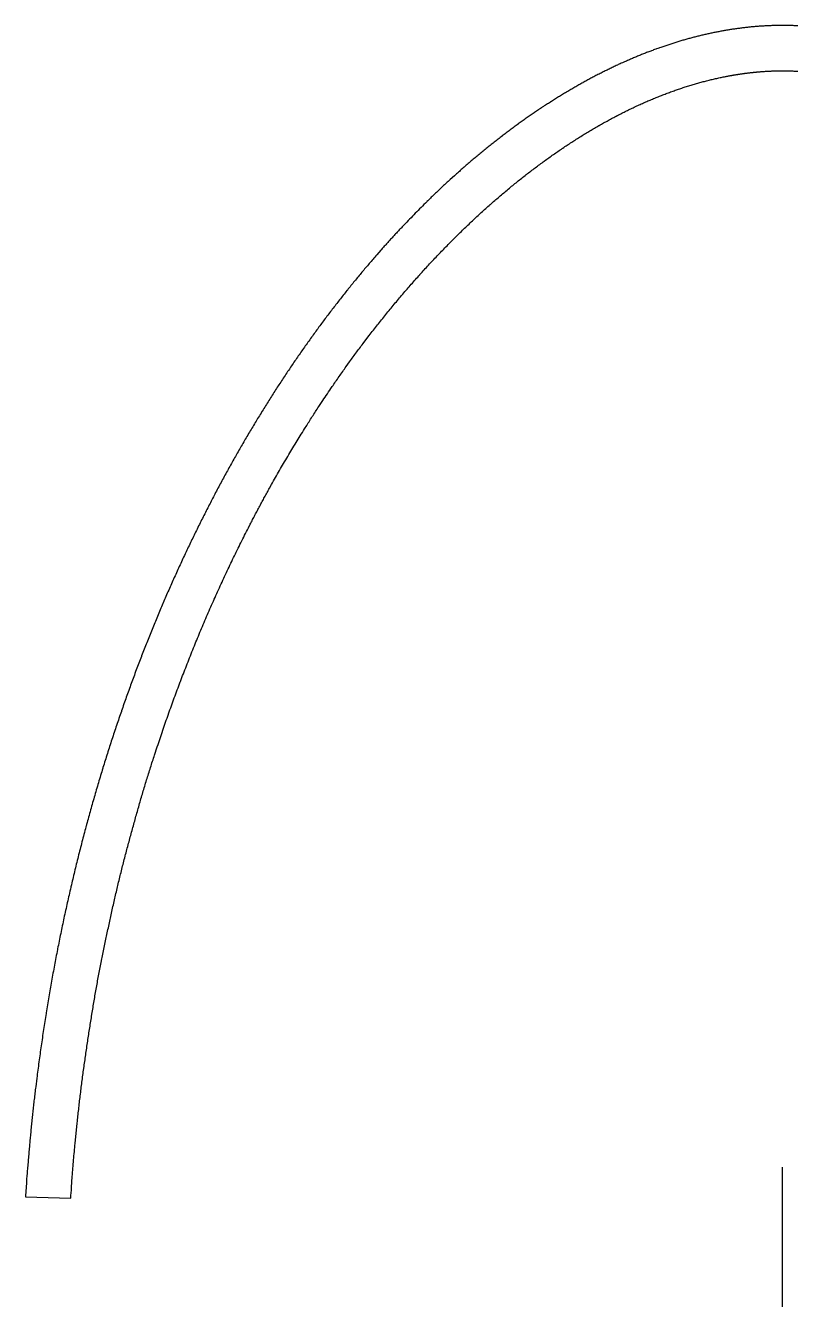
# Model space of a CAD drawing. Extents: x -7325 to -371, y -3238 to 133.
# Drawn here: x -846 to -603.7, y -266.6 to 133 of the extents above; entities that cross this region are included whole.
import ezdxf

# ---------------------------------------------------------------- set-up
doc = ezdxf.new("R2010")
doc.units = 0
doc.header["$MEASUREMENT"] = 0
doc.layers.add('NAILERS', color=7, linetype='CONTINUOUS')
doc.layers.add('Odd Arch Numbers', color=3, linetype='CONTINUOUS')

msp = doc.modelspace()

# ---------------------------------------------------------------- linework, layer by layer
at = {"layer": 'NAILERS'}
msp.add_lwpolyline([(-603.55, 132.89), (-603.86, 132.9), (-604.16, 132.92), (-604.47, 132.93), (-604.77, 132.94), (-605.08, 132.95), (-605.38, 132.96), (-605.68, 132.97), (-605.99, 132.98), (-606.29, 132.98), (-606.6, 132.99), (-606.9, 132.99), (-607.21, 133), (-607.51, 133), (-607.82, 133), (-608.12, 133.01), (-608.42, 133.01), (-608.73, 133.01), (-609.03, 133), (-609.34, 133), (-609.64, 133), (-609.95, 132.99), (-610.25, 132.99), (-610.56, 132.98), (-610.86, 132.98), (-611.16, 132.97), (-611.47, 132.96), (-611.77, 132.95), (-612.08, 132.94), (-612.38, 132.93), (-612.69, 132.92), (-612.99, 132.9), (-613.29, 132.89), (-613.6, 132.87), (-613.9, 132.86), (-614.21, 132.84), (-614.51, 132.82), (-614.81, 132.8), (-615.12, 132.78), (-615.42, 132.76), (-615.73, 132.74), (-615.75, 132.74), (-616.05, 132.72), (-616.36, 132.69), (-616.66, 132.67), (-616.97, 132.64), (-617.28, 132.62), (-617.58, 132.59), (-617.89, 132.56), (-618.19, 132.53), (-618.5, 132.5), (-618.8, 132.47), (-619.11, 132.44), (-619.41, 132.41), (-619.72, 132.37), (-620.02, 132.34), (-620.33, 132.31), (-620.63, 132.27), (-620.66, 132.27), (-620.97, 132.23), (-621.28, 132.19), (-621.59, 132.15), (-621.89, 132.11), (-622.2, 132.07), (-622.51, 132.03), (-622.82, 131.99), (-623.13, 131.94), (-623.43, 131.9), (-623.74, 131.85), (-624.05, 131.81), (-624.35, 131.76), (-624.66, 131.71), (-624.97, 131.66), (-625.27, 131.62), (-625.58, 131.56), (-625.61, 131.56), (-625.92, 131.51), (-626.23, 131.46), (-626.54, 131.4), (-626.85, 131.35), (-627.16, 131.29), (-627.47, 131.24), (-627.78, 131.18), (-628.09, 131.12), (-628.4, 131.06), (-628.71, 131), (-629.02, 130.94), (-629.33, 130.88), (-629.63, 130.82), (-629.94, 130.76), (-630.25, 130.69), (-630.56, 130.63), (-630.59, 130.62), (-630.9, 130.56), (-631.22, 130.49), (-631.53, 130.42), (-631.84, 130.35), (-632.15, 130.28), (-632.46, 130.21), (-632.77, 130.14), (-633.08, 130.07), (-633.39, 130), (-633.7, 129.92), (-634.01, 129.85), (-634.32, 129.77), (-634.63, 129.7), (-634.94, 129.62), (-635.25, 129.54), (-635.56, 129.47), (-635.6, 129.46), (-635.91, 129.38), (-636.22, 129.29), (-636.54, 129.21), (-636.85, 129.13), (-637.16, 129.05), (-637.48, 128.96), (-637.79, 128.88), (-638.1, 128.79), (-638.41, 128.7), (-638.72, 128.62), (-639.03, 128.53), (-639.35, 128.44), (-639.66, 128.35), (-639.97, 128.26), (-640.28, 128.17), (-640.59, 128.07), (-640.63, 128.06), (-640.94, 127.97), (-641.26, 127.87), (-641.57, 127.78), (-641.88, 127.68), (-642.2, 127.58), (-642.51, 127.48), (-642.82, 127.39), (-643.14, 127.29), (-643.45, 127.18), (-643.76, 127.08), (-644.08, 126.98), (-644.39, 126.88), (-644.7, 126.77), (-645.01, 126.67), (-645.32, 126.56), (-645.63, 126.46), (-645.67, 126.44), (-645.99, 126.34), (-646.3, 126.23), (-646.62, 126.12), (-646.94, 126.01), (-647.25, 125.89), (-647.56, 125.78), (-647.88, 125.67), (-648.19, 125.56), (-648.51, 125.44), (-648.82, 125.33), (-649.13, 125.21), (-649.45, 125.09), (-649.76, 124.98), (-650.07, 124.86), (-650.38, 124.74), (-650.69, 124.62), (-650.74, 124.6), (-651.05, 124.48), (-651.37, 124.36), (-651.69, 124.23), (-652, 124.11), (-652.32, 123.98), (-652.63, 123.86), (-652.95, 123.73), (-653.26, 123.6), (-653.58, 123.48), (-653.89, 123.35), (-654.2, 123.22), (-654.52, 123.09), (-654.83, 122.96), (-655.14, 122.83), (-655.46, 122.69), (-655.77, 122.56), (-655.81, 122.54), (-656.13, 122.41), (-656.44, 122.27), (-656.76, 122.13), (-657.08, 121.99), (-657.39, 121.85), (-657.71, 121.71), (-658.02, 121.57), (-658.34, 121.43), (-658.65, 121.29), (-658.97, 121.15), (-659.28, 121.01), (-659.6, 120.86), (-659.91, 120.72), (-660.22, 120.57), (-660.54, 120.43), (-660.85, 120.28), (-660.89, 120.26), (-661.21, 120.11), (-661.53, 119.96), (-661.84, 119.81), (-662.16, 119.66), (-662.48, 119.51), (-662.79, 119.35), (-663.11, 119.2), (-663.42, 119.04), (-663.74, 118.89), (-664.05, 118.73), (-664.37, 118.58), (-664.68, 118.42), (-665, 118.26), (-665.31, 118.1), (-665.62, 117.94), (-665.94, 117.78), (-665.98, 117.76), (-666.3, 117.6), (-666.61, 117.44), (-666.93, 117.27), (-667.25, 117.11), (-667.56, 116.94), (-667.88, 116.77), (-668.2, 116.61), (-668.51, 116.44), (-668.83, 116.27), (-669.14, 116.1), (-669.46, 115.93), (-669.77, 115.76), (-670.08, 115.59), (-670.4, 115.42), (-670.71, 115.25), (-671.02, 115.07), (-671.07, 115.05), (-671.38, 114.87), (-671.7, 114.7), (-672.02, 114.52), (-672.34, 114.34), (-672.65, 114.16), (-672.97, 113.98), (-673.28, 113.8), (-673.6, 113.62), (-673.91, 113.44), (-674.23, 113.26), (-674.54, 113.07), (-674.86, 112.89), (-675.17, 112.7), (-675.48, 112.52), (-675.8, 112.33), (-676.11, 112.15), (-676.15, 112.12), (-676.47, 111.93), (-676.79, 111.74), (-677.1, 111.55), (-677.42, 111.36), (-677.74, 111.17), (-678.05, 110.98), (-678.37, 110.78), (-678.68, 110.59), (-679, 110.39), (-679.31, 110.2), (-679.62, 110), (-679.94, 109.81), (-680.25, 109.61), (-680.56, 109.41), (-680.87, 109.21), (-681.19, 109.01), (-681.23, 108.99), (-681.55, 108.78), (-681.86, 108.58), (-682.18, 108.38), (-682.5, 108.17), (-682.81, 107.97), (-683.13, 107.76), (-683.44, 107.55), (-683.76, 107.35), (-684.07, 107.14), (-684.38, 106.93), (-684.7, 106.72), (-685.01, 106.51), (-685.32, 106.3), (-685.63, 106.09), (-685.94, 105.88), (-686.26, 105.67), (-686.3, 105.64), (-686.62, 105.42), (-686.93, 105.21), (-687.25, 104.99), (-687.56, 104.77), (-687.88, 104.55), (-688.19, 104.34), (-688.5, 104.12), (-688.82, 103.9), (-689.13, 103.68), (-689.44, 103.46), (-689.76, 103.23), (-690.07, 103.01), (-690.38, 102.79), (-690.69, 102.57), (-691, 102.34), (-691.31, 102.12), (-691.35, 102.09), (-691.67, 101.86), (-691.98, 101.63), (-692.3, 101.4), (-692.61, 101.17), (-692.93, 100.94), (-693.24, 100.71), (-693.55, 100.47), (-693.87, 100.24), (-694.18, 100.01), (-694.49, 99.77), (-694.8, 99.54), (-695.11, 99.31), (-695.42, 99.07), (-695.73, 98.83), (-696.04, 98.6), (-696.35, 98.36), (-696.39, 98.33), (-696.71, 98.09), (-697.02, 97.84), (-697.33, 97.6), (-697.65, 97.36), (-697.96, 97.12), (-698.27, 96.87), (-698.58, 96.63), (-698.89, 96.38), (-699.2, 96.14), (-699.51, 95.89), (-699.82, 95.64), (-700.13, 95.4), (-700.44, 95.15), (-700.75, 94.9), (-701.06, 94.65), (-701.37, 94.4), (-701.41, 94.37), (-701.72, 94.11), (-702.03, 93.86), (-702.35, 93.6), (-702.66, 93.35), (-702.97, 93.09), (-703.28, 92.83), (-703.59, 92.58), (-703.9, 92.32), (-704.21, 92.06), (-704.52, 91.8), (-704.83, 91.54), (-705.13, 91.28), (-705.44, 91.02), (-705.75, 90.76), (-706.06, 90.5), (-706.36, 90.24), (-706.4, 90.21), (-706.71, 89.94), (-707.02, 89.67), (-707.33, 89.4), (-707.64, 89.14), (-707.95, 88.87), (-708.26, 88.6), (-708.57, 88.33), (-708.88, 88.06), (-709.19, 87.79), (-709.49, 87.52), (-709.8, 87.24), (-710.11, 86.97), (-710.41, 86.7), (-710.72, 86.43), (-711.02, 86.15), (-711.33, 85.88), (-712.64, 84.7), (-712.87, 84.49), (-713.1, 84.28), (-713.34, 84.07), (-713.57, 83.85), (-713.8, 83.64), (-714.03, 83.43), (-714.26, 83.22), (-714.5, 83), (-714.73, 82.79), (-714.96, 82.57), (-715.19, 82.36), (-715.42, 82.14), (-715.65, 81.93), (-715.88, 81.71), (-716.11, 81.5), (-716.34, 81.28), (-716.56, 81.06), (-716.79, 80.85), (-717.02, 80.63), (-717.25, 80.41), (-717.47, 80.19), (-717.7, 79.98), (-717.93, 79.76), (-718.15, 79.54), (-718.38, 79.32), (-718.61, 79.1), (-718.83, 78.88), (-719.06, 78.66), (-719.28, 78.44), (-719.5, 78.22), (-719.73, 78), (-719.95, 77.77), (-720.01, 77.72), (-720.46, 77.26), (-720.91, 76.81), (-721.37, 76.36), (-721.82, 75.91), (-722.27, 75.45), (-722.72, 75), (-723.17, 74.54), (-723.62, 74.09), (-724.07, 73.63), (-724.51, 73.17), (-724.96, 72.71), (-725.41, 72.25), (-725.85, 71.79), (-726.3, 71.33), (-726.74, 70.87), (-727.18, 70.41), (-727.3, 70.29), (-727.53, 70.06), (-727.75, 69.82), (-727.98, 69.58), (-728.21, 69.34), (-728.44, 69.1), (-728.66, 68.86), (-728.89, 68.62), (-729.11, 68.38), (-729.34, 68.14), (-729.57, 67.9), (-729.79, 67.65), (-730.01, 67.41), (-730.24, 67.17), (-730.46, 66.93), (-730.69, 66.68), (-730.91, 66.44), (-731.13, 66.2), (-731.36, 65.95), (-731.58, 65.71), (-731.8, 65.47), (-732.02, 65.22), (-732.24, 64.98), (-732.46, 64.73), (-732.68, 64.48), (-732.9, 64.24), (-733.12, 63.99), (-733.34, 63.74), (-733.56, 63.5), (-733.78, 63.25), (-734, 63), (-734.22, 62.75), (-734.43, 62.51), (-735.7, 61.06), (-736, 60.72), (-736.29, 60.38), (-736.59, 60.04), (-736.88, 59.7), (-737.18, 59.36), (-737.47, 59.02), (-737.77, 58.68), (-738.06, 58.34), (-738.35, 57.99), (-738.64, 57.65), (-738.94, 57.31), (-739.23, 56.96), (-739.52, 56.62), (-739.81, 56.28), (-740.1, 55.93), (-740.39, 55.59), (-740.68, 55.24), (-740.96, 54.9), (-741.25, 54.55), (-741.54, 54.2), (-741.83, 53.86), (-742.11, 53.51), (-742.4, 53.16), (-742.69, 52.81), (-742.97, 52.46), (-743.26, 52.11), (-743.54, 51.76), (-743.82, 51.42), (-744.11, 51.07), (-744.39, 50.71), (-744.67, 50.36), (-744.95, 50.01), (-745.09, 49.84), (-745.38, 49.48), (-745.67, 49.12), (-745.96, 48.76), (-746.24, 48.39), (-746.53, 48.03), (-746.82, 47.67), (-747.11, 47.3), (-747.39, 46.94), (-747.68, 46.57), (-747.96, 46.21), (-748.25, 45.84), (-748.53, 45.47), (-748.82, 45.11), (-749.1, 44.74), (-749.38, 44.37), (-749.67, 44), (-749.95, 43.64), (-750.23, 43.27), (-750.51, 42.9), (-750.79, 42.53), (-751.07, 42.16), (-751.35, 41.79), (-751.63, 41.42), (-751.91, 41.05), (-752.19, 40.68), (-752.46, 40.31), (-752.74, 39.93), (-753.02, 39.56), (-753.29, 39.19), (-753.57, 38.82), (-753.85, 38.44), (-754.12, 38.07), (-754.25, 37.9), (-754.53, 37.51), (-754.81, 37.13), (-755.09, 36.74), (-755.37, 36.36), (-755.65, 35.97), (-755.93, 35.58), (-756.21, 35.2), (-756.49, 34.81), (-756.77, 34.42), (-757.05, 34.03), (-757.32, 33.64), (-757.6, 33.26), (-757.88, 32.87), (-758.15, 32.48), (-758.43, 32.09), (-758.7, 31.7), (-758.98, 31.31), (-759.25, 30.92), (-759.52, 30.52), (-759.8, 30.13), (-760.07, 29.74), (-760.34, 29.35), (-760.61, 28.96), (-760.88, 28.56), (-761.15, 28.17), (-761.42, 27.78), (-761.69, 27.38), (-761.96, 26.99), (-762.23, 26.59), (-762.5, 26.2), (-762.77, 25.8), (-763.03, 25.41), (-763.15, 25.23), (-763.42, 24.83), (-763.7, 24.42), (-763.97, 24.01), (-764.24, 23.6), (-764.51, 23.19), (-764.79, 22.79), (-765.06, 22.38), (-765.33, 21.97), (-765.6, 21.56), (-765.87, 21.15), (-766.13, 20.74), (-766.4, 20.33), (-766.67, 19.92), (-766.94, 19.5), (-767.2, 19.09), (-767.47, 18.68), (-767.74, 18.27), (-768, 17.86), (-768.27, 17.44), (-768.53, 17.03), (-768.79, 16.62), (-769.06, 16.2), (-769.32, 15.79), (-769.58, 15.37), (-769.84, 14.96), (-770.1, 14.54), (-770.36, 14.13), (-770.62, 13.71), (-770.88, 13.3), (-771.14, 12.88), (-771.4, 12.46), (-771.66, 12.05), (-771.77, 11.87), (-772.03, 11.44), (-772.3, 11.01), (-772.56, 10.58), (-772.82, 10.15), (-773.09, 9.72), (-773.35, 9.29), (-773.61, 8.86), (-773.87, 8.43), (-774.13, 8), (-774.39, 7.57), (-774.65, 7.14), (-774.91, 6.7), (-775.17, 6.27), (-775.42, 5.84), (-775.68, 5.41), (-775.94, 4.97), (-776.19, 4.54), (-776.45, 4.1), (-776.7, 3.67), (-776.96, 3.24), (-777.21, 2.8), (-777.47, 2.37), (-777.72, 1.93), (-777.97, 1.49), (-778.22, 1.06), (-778.47, 0.62), (-778.72, 0.19), (-778.98, -0.25), (-779.22, -0.69), (-779.47, -1.13), (-779.72, -1.56), (-779.97, -2), (-780.07, -2.18), (-780.33, -2.63), (-780.58, -3.08), (-780.83, -3.53), (-781.09, -3.98), (-781.34, -4.43), (-781.59, -4.89), (-781.84, -5.34), (-782.09, -5.79), (-782.34, -6.24), (-782.59, -6.69), (-782.84, -7.15), (-783.09, -7.6), (-783.34, -8.05), (-783.58, -8.51), (-783.83, -8.96), (-784.08, -9.41), (-784.32, -9.87), (-784.57, -10.32), (-784.81, -10.78), (-785.05, -11.23), (-785.3, -11.69), (-785.54, -12.15), (-785.78, -12.6), (-786.02, -13.06), (-786.27, -13.51), (-786.51, -13.97), (-786.75, -14.43), (-786.99, -14.89), (-787.23, -15.34), (-787.46, -15.8), (-787.7, -16.26), (-787.94, -16.72), (-788.03, -16.9), (-788.28, -17.37), (-788.52, -17.84), (-788.76, -18.31), (-789, -18.79), (-789.24, -19.26), (-789.48, -19.73), (-789.72, -20.2), (-789.96, -20.67), (-790.2, -21.15), (-790.44, -21.62), (-790.68, -22.09), (-790.91, -22.57), (-791.15, -23.04), (-791.39, -23.51), (-791.62, -23.99), (-791.86, -24.46), (-792.09, -24.94), (-792.32, -25.41), (-792.56, -25.89), (-792.79, -26.36), (-793.02, -26.84), (-793.25, -27.31), (-793.48, -27.79), (-793.71, -28.27), (-793.94, -28.74), (-794.17, -29.22), (-794.4, -29.7), (-794.63, -30.18), (-794.86, -30.66), (-795.09, -31.13), (-795.31, -31.61), (-795.54, -32.09), (-795.62, -32.28), (-795.86, -32.77), (-796.09, -33.26), (-796.32, -33.75), (-796.54, -34.24), (-796.77, -34.73), (-797, -35.22), (-797.23, -35.71), (-797.46, -36.21), (-797.68, -36.7), (-797.91, -37.19), (-798.13, -37.69), (-798.36, -38.18), (-798.58, -38.67), (-798.81, -39.17), (-799.03, -39.66), (-799.25, -40.16), (-799.47, -40.65), (-799.69, -41.14), (-799.91, -41.64), (-800.14, -42.14), (-800.35, -42.63), (-800.57, -43.13), (-800.79, -43.62), (-801.01, -44.12), (-801.23, -44.62), (-801.44, -45.11), (-801.66, -45.61), (-801.88, -46.11), (-802.09, -46.61), (-802.31, -47.1), (-802.52, -47.6), (-802.73, -48.1), (-802.81, -48.29), (-803.03, -48.8), (-803.25, -49.31), (-803.47, -49.82), (-803.68, -50.33), (-803.9, -50.84), (-804.11, -51.35), (-804.33, -51.86), (-804.54, -52.37), (-804.75, -52.89), (-804.97, -53.4), (-805.18, -53.91), (-805.39, -54.42), (-805.6, -54.94), (-805.81, -55.45), (-806.02, -55.96), (-806.23, -56.48), (-806.44, -56.99), (-806.65, -57.51), (-806.85, -58.02), (-807.06, -58.54), (-807.27, -59.05), (-807.47, -59.57), (-807.68, -60.08), (-807.88, -60.6), (-808.09, -61.11), (-808.29, -61.63), (-808.49, -62.14), (-808.7, -62.66), (-808.9, -63.18), (-809.1, -63.7), (-809.3, -64.21), (-809.5, -64.73), (-809.57, -64.92), (-809.78, -65.45), (-809.98, -65.98), (-810.18, -66.51), (-810.38, -67.04), (-810.59, -67.57), (-810.79, -68.1), (-810.99, -68.63), (-811.19, -69.16), (-811.39, -69.69), (-811.59, -70.22), (-811.78, -70.75), (-811.98, -71.28), (-812.18, -71.82), (-812.37, -72.35), (-812.57, -72.88), (-812.77, -73.41), (-812.96, -73.95), (-813.15, -74.48), (-813.35, -75.01), (-813.54, -75.55), (-813.73, -76.08), (-813.92, -76.61), (-814.12, -77.15), (-814.31, -77.68), (-814.5, -78.22), (-814.68, -78.75), (-814.87, -79.29), (-815.06, -79.82), (-815.25, -80.36), (-815.44, -80.89), (-815.62, -81.43), (-815.81, -81.97), (-815.87, -82.15), (-816.06, -82.7), (-816.25, -83.25), (-816.44, -83.8), (-816.63, -84.35), (-816.81, -84.9), (-817, -85.45), (-817.18, -86), (-817.37, -86.55), (-817.55, -87.09), (-817.74, -87.64), (-817.92, -88.19), (-818.1, -88.75), (-818.29, -89.3), (-818.47, -89.85), (-818.65, -90.4), (-818.83, -90.95), (-819.01, -91.5), (-819.19, -92.05), (-819.36, -92.6), (-819.54, -93.15), (-819.72, -93.71), (-819.9, -94.26), (-820.07, -94.81), (-820.25, -95.36), (-820.42, -95.92), (-820.6, -96.47), (-820.77, -97.02), (-820.94, -97.58), (-821.11, -98.13), (-821.29, -98.68), (-821.46, -99.24), (-821.63, -99.79), (-821.69, -99.98), (-821.86, -100.55), (-822.03, -101.12), (-822.2, -101.68), (-822.38, -102.25), (-822.55, -102.82), (-822.72, -103.38), (-822.89, -103.95), (-823.06, -104.52), (-823.23, -105.09), (-823.39, -105.65), (-823.56, -106.22), (-823.73, -106.79), (-823.89, -107.36), (-824.06, -107.93), (-824.22, -108.5), (-824.39, -109.06), (-824.55, -109.63), (-824.71, -110.2), (-824.88, -110.77), (-825.04, -111.34), (-825.2, -111.91), (-825.36, -112.48), (-825.52, -113.05), (-825.68, -113.62), (-825.84, -114.19), (-826, -114.76), (-826.15, -115.34), (-826.31, -115.91), (-826.47, -116.48), (-826.62, -117.05), (-826.78, -117.62), (-826.93, -118.19), (-826.98, -118.38), (-827.14, -118.97), (-827.3, -119.55), (-827.45, -120.14), (-827.61, -120.72), (-827.76, -121.31), (-827.91, -121.89), (-828.07, -122.48), (-828.22, -123.06), (-828.37, -123.65), (-828.52, -124.23), (-828.67, -124.82), (-828.82, -125.4), (-828.97, -125.99), (-829.12, -126.57), (-829.27, -127.16), (-829.42, -127.75), (-829.56, -128.33), (-829.71, -128.92), (-829.86, -129.51), (-830, -130.09), (-830.14, -130.68), (-830.29, -131.27), (-830.43, -131.86), (-830.57, -132.44), (-830.71, -133.03), (-830.86, -133.62), (-831, -134.21), (-831.14, -134.8), (-831.27, -135.38), (-831.41, -135.97), (-831.55, -136.56), (-831.69, -137.15), (-831.73, -137.34), (-831.87, -137.95), (-832.01, -138.55), (-832.15, -139.15), (-832.29, -139.75), (-832.42, -140.35), (-832.56, -140.95), (-832.7, -141.56), (-832.83, -142.16), (-832.96, -142.76), (-833.1, -143.36), (-833.23, -143.96), (-833.36, -144.57), (-833.49, -145.17), (-833.63, -145.77), (-833.76, -146.38), (-833.89, -146.98), (-834.01, -147.58), (-834.14, -148.19), (-834.27, -148.79), (-834.4, -149.39), (-834.52, -150), (-834.65, -150.6), (-834.78, -151.21), (-834.9, -151.81), (-835.02, -152.42), (-835.15, -153.02), (-835.27, -153.62), (-835.39, -154.23), (-835.51, -154.83), (-835.63, -155.44), (-835.75, -156.05), (-835.87, -156.65), (-835.91, -156.85), (-836.03, -157.46), (-836.15, -158.08), (-836.27, -158.7), (-836.39, -159.32), (-836.51, -159.94), (-836.63, -160.56), (-836.74, -161.17), (-836.86, -161.79), (-836.97, -162.41), (-837.09, -163.03), (-837.2, -163.65), (-837.32, -164.27), (-837.43, -164.89), (-837.54, -165.51), (-837.65, -166.13), (-837.77, -166.75), (-837.88, -167.37), (-837.99, -167.99), (-838.09, -168.61), (-838.2, -169.23), (-838.31, -169.85), (-838.42, -170.47), (-838.52, -171.09), (-838.63, -171.71), (-838.73, -172.33), (-838.84, -172.95), (-838.94, -173.57), (-839.05, -174.19), (-839.15, -174.81), (-839.25, -175.43), (-839.35, -176.06), (-839.45, -176.68), (-839.48, -176.88), (-839.58, -177.51), (-839.69, -178.14), (-839.79, -178.78), (-839.89, -179.41), (-839.98, -180.05), (-840.08, -180.68), (-840.18, -181.32), (-840.28, -181.95), (-840.37, -182.58), (-840.47, -183.22), (-840.56, -183.85), (-840.66, -184.49), (-840.75, -185.13), (-840.84, -185.76), (-840.94, -186.4), (-841.03, -187.03), (-841.12, -187.67), (-841.21, -188.3), (-841.3, -188.94), (-841.39, -189.57), (-841.48, -190.21), (-841.56, -190.85), (-841.65, -191.48), (-841.74, -192.12), (-841.82, -192.76), (-841.91, -193.39), (-841.99, -194.03), (-842.07, -194.67), (-842.15, -195.3), (-842.24, -195.94), (-842.32, -196.58), (-842.4, -197.21), (-842.74, -199.9), (-842.8, -200.39), (-842.86, -200.89), (-842.92, -201.38), (-842.98, -201.88), (-843.04, -202.37), (-843.1, -202.87), (-843.16, -203.36), (-843.22, -203.86), (-843.28, -204.35), (-843.33, -204.85), (-843.39, -205.34), (-843.45, -205.84), (-843.5, -206.33), (-843.56, -206.83), (-843.61, -207.32), (-843.66, -207.82), (-843.72, -208.31), (-843.77, -208.81), (-843.82, -209.3), (-843.88, -209.8), (-843.93, -210.29), (-843.98, -210.79), (-844.03, -211.29), (-844.08, -211.78), (-844.13, -212.28), (-844.18, -212.77), (-844.22, -213.27), (-844.27, -213.77), (-844.32, -214.26), (-844.37, -214.76), (-844.41, -215.25), (-844.46, -215.75), (-844.82, -219.67), (-844.86, -220.18), (-844.91, -220.68), (-844.95, -221.18), (-844.99, -221.68), (-845.04, -222.18), (-845.08, -222.69), (-845.12, -223.19), (-845.16, -223.69), (-845.21, -224.19), (-845.25, -224.7), (-845.29, -225.2), (-845.33, -225.7), (-845.37, -226.2), (-845.4, -226.71), (-845.44, -227.21), (-845.48, -227.71), (-845.58, -229.04), (-845.63, -229.71), (-845.68, -230.39), (-845.72, -231.06), (-845.77, -231.73), (-845.82, -232.4), (-845.86, -233.08), (-845.91, -233.75), (-845.95, -234.42), (-831.74, -234.89), (-831.68, -234.05), (-831.62, -233.2), (-831.56, -232.36), (-831.5, -231.51), (-831.25, -228.02), (-831.2, -227.37), (-831.15, -226.72), (-831.1, -226.07), (-831.05, -225.42), (-831, -224.78), (-830.95, -224.13), (-830.9, -223.48), (-830.84, -222.83), (-830.78, -222.19), (-830.73, -221.54), (-830.67, -220.89), (-830.61, -220.24), (-830.55, -219.6), (-830.48, -218.95), (-830.42, -218.3), (-830.36, -217.66), (-829.71, -211.28), (-829.66, -210.74), (-829.6, -210.21), (-829.55, -209.67), (-829.49, -209.13), (-829.43, -208.6), (-829.38, -208.06), (-829.32, -207.53), (-829.26, -206.99), (-829.2, -206.46), (-829.14, -205.92), (-829.08, -205.38), (-829.02, -204.85), (-828.95, -204.31), (-828.89, -203.78), (-828.83, -203.24), (-828.76, -202.71), (-828.7, -202.17), (-828.63, -201.64), (-828.57, -201.1), (-828.5, -200.57), (-828.43, -200.04), (-828.37, -199.5), (-828.3, -198.97), (-828.23, -198.43), (-828.16, -197.9), (-828.09, -197.36), (-828.02, -196.83), (-827.94, -196.29), (-827.87, -195.76), (-827.8, -195.23), (-827.73, -194.69), (-827.65, -194.16), (-827.64, -194.08), (-827.57, -193.55), (-827.49, -193.02), (-827.42, -192.49), (-827.34, -191.96), (-827.27, -191.44), (-827.19, -190.91), (-827.11, -190.38), (-827.04, -189.85), (-826.96, -189.32), (-826.88, -188.79), (-826.81, -188.27), (-826.73, -187.74), (-826.65, -187.21), (-826.57, -186.68), (-826.49, -186.15), (-826.41, -185.63), (-826.34, -185.1), (-826.26, -184.57), (-826.18, -184.04), (-826.1, -183.52), (-826.02, -182.99), (-825.93, -182.46), (-825.85, -181.93), (-825.77, -181.41), (-825.69, -180.88), (-825.61, -180.35), (-825.53, -179.82), (-825.44, -179.3), (-825.36, -178.77), (-825.28, -178.24), (-825.19, -177.71), (-825.11, -177.19), (-825.1, -177.14), (-825.02, -176.62), (-824.93, -176.1), (-824.85, -175.57), (-824.76, -175.05), (-824.67, -174.52), (-824.59, -174), (-824.5, -173.48), (-824.41, -172.95), (-824.32, -172.43), (-824.23, -171.91), (-824.14, -171.38), (-824.05, -170.86), (-823.96, -170.34), (-823.87, -169.81), (-823.77, -169.29), (-823.68, -168.77), (-823.58, -168.25), (-823.49, -167.72), (-823.39, -167.2), (-823.3, -166.68), (-823.2, -166.16), (-823.1, -165.64), (-823, -165.11), (-822.91, -164.59), (-822.81, -164.07), (-822.71, -163.55), (-822.61, -163.03), (-822.5, -162.51), (-822.4, -161.99), (-822.3, -161.47), (-822.2, -160.94), (-822.09, -160.42), (-822.07, -160.33), (-821.97, -159.82), (-821.87, -159.3), (-821.76, -158.79), (-821.66, -158.27), (-821.56, -157.76), (-821.45, -157.25), (-821.35, -156.73), (-821.24, -156.22), (-821.13, -155.7), (-821.03, -155.19), (-820.92, -154.67), (-820.81, -154.16), (-820.71, -153.64), (-820.6, -153.13), (-820.49, -152.62), (-820.38, -152.1), (-820.28, -151.59), (-820.17, -151.07), (-820.06, -150.56), (-819.95, -150.05), (-819.84, -149.53), (-819.73, -149.02), (-819.62, -148.51), (-819.51, -147.99), (-819.4, -147.48), (-819.29, -146.97), (-819.18, -146.45), (-819.06, -145.94), (-818.95, -145.43), (-818.84, -144.91), (-818.73, -144.4), (-818.61, -143.89), (-818.6, -143.84), (-818.49, -143.33), (-818.38, -142.82), (-818.26, -142.31), (-818.15, -141.8), (-818.03, -141.29), (-817.92, -140.78), (-817.8, -140.27), (-817.68, -139.77), (-817.56, -139.26), (-817.44, -138.75), (-817.33, -138.24), (-817.21, -137.73), (-817.09, -137.22), (-816.96, -136.72), (-816.84, -136.21), (-816.72, -135.7), (-816.6, -135.19), (-816.47, -134.69), (-816.35, -134.18), (-816.22, -133.67), (-816.1, -133.17), (-815.97, -132.66), (-815.84, -132.15), (-815.72, -131.65), (-815.59, -131.14), (-815.46, -130.64), (-815.33, -130.13), (-815.2, -129.62), (-815.07, -129.12), (-814.94, -128.61), (-814.81, -128.11), (-814.67, -127.6), (-814.65, -127.5), (-814.52, -127.01), (-814.39, -126.51), (-814.25, -126.01), (-814.12, -125.51), (-813.99, -125.01), (-813.86, -124.51), (-813.72, -124.02), (-813.59, -123.52), (-813.45, -123.02), (-813.32, -122.52), (-813.19, -122.02), (-813.05, -121.53), (-812.92, -121.03), (-812.78, -120.53), (-812.64, -120.03), (-812.51, -119.53), (-812.37, -119.04), (-812.23, -118.54), (-812.1, -118.04), (-811.96, -117.55), (-811.82, -117.05), (-811.68, -116.55), (-811.55, -116.05), (-811.41, -115.56), (-811.27, -115.06), (-811.13, -114.56), (-810.99, -114.07), (-810.85, -113.57), (-810.71, -113.07), (-810.57, -112.58), (-810.43, -112.08), (-810.29, -111.59), (-810.27, -111.53), (-810.13, -111.04), (-809.99, -110.55), (-809.85, -110.06), (-809.7, -109.57), (-809.56, -109.07), (-809.42, -108.58), (-809.27, -108.09), (-809.13, -107.6), (-808.98, -107.11), (-808.83, -106.62), (-808.69, -106.13), (-808.54, -105.63), (-808.39, -105.14), (-808.24, -104.65), (-808.09, -104.16), (-807.94, -103.67), (-807.79, -103.18), (-807.64, -102.69), (-807.49, -102.21), (-807.33, -101.72), (-807.18, -101.23), (-807.03, -100.74), (-806.87, -100.25), (-806.72, -99.76), (-806.56, -99.27), (-806.4, -98.79), (-806.25, -98.3), (-806.09, -97.81), (-805.93, -97.32), (-805.77, -96.84), (-805.61, -96.35), (-805.45, -95.86), (-804.58, -93.22), (-804.36, -92.57), (-804.15, -91.93), (-803.94, -91.29), (-803.72, -90.65), (-803.51, -90.01), (-803.29, -89.37), (-803.07, -88.73), (-802.85, -88.09), (-802.63, -87.45), (-802.41, -86.81), (-802.19, -86.17), (-801.97, -85.53), (-801.75, -84.89), (-801.52, -84.25), (-801.3, -83.61), (-801.07, -82.98), (-801.06, -82.94), (-800.84, -82.31), (-800.61, -81.67), (-800.38, -81.04), (-800.16, -80.41), (-799.93, -79.78), (-799.7, -79.15), (-799.47, -78.51), (-799.24, -77.88), (-799.01, -77.25), (-798.78, -76.62), (-798.54, -75.99), (-798.31, -75.36), (-798.08, -74.73), (-797.84, -74.1), (-797.6, -73.47), (-797.37, -72.85), (-797.35, -72.81), (-797.12, -72.19), (-796.88, -71.56), (-796.64, -70.94), (-796.4, -70.32), (-796.16, -69.7), (-795.92, -69.07), (-795.68, -68.45), (-795.44, -67.83), (-795.2, -67.21), (-794.95, -66.59), (-794.71, -65.97), (-794.46, -65.35), (-794.21, -64.73), (-793.97, -64.11), (-793.72, -63.49), (-793.47, -62.87), (-793.46, -62.83), (-793.21, -62.22), (-792.96, -61.61), (-792.71, -60.99), (-792.46, -60.38), (-792.21, -59.77), (-791.95, -59.16), (-791.7, -58.54), (-791.45, -57.93), (-791.19, -57.32), (-790.94, -56.71), (-790.68, -56.1), (-790.42, -55.49), (-790.16, -54.88), (-789.91, -54.27), (-789.65, -53.66), (-789.38, -53.05), (-789.37, -53.02), (-789.11, -52.41), (-788.85, -51.81), (-788.59, -51.21), (-788.33, -50.6), (-788.06, -50), (-787.8, -49.4), (-787.53, -48.8), (-787.27, -48.2), (-787, -47.6), (-786.74, -47), (-786.47, -46.4), (-786.2, -45.8), (-785.93, -45.2), (-785.66, -44.6), (-785.39, -44), (-785.11, -43.4), (-785.1, -43.37), (-784.83, -42.77), (-784.55, -42.18), (-784.28, -41.59), (-784.01, -41), (-783.73, -40.4), (-783.46, -39.81), (-783.18, -39.22), (-782.91, -38.63), (-782.63, -38.04), (-782.35, -37.45), (-782.07, -36.86), (-781.79, -36.27), (-781.51, -35.68), (-781.23, -35.1), (-780.94, -34.51), (-780.66, -33.92), (-780.37, -33.34), (-780.09, -32.75), (-779.8, -32.16), (-779.52, -31.58), (-779.23, -30.99), (-778.94, -30.41), (-778.65, -29.82), (-778.36, -29.24), (-778.07, -28.66), (-777.78, -28.07), (-777.48, -27.49), (-777.19, -26.91), (-776.89, -26.33), (-776.6, -25.74), (-776.3, -25.16), (-776, -24.58), (-775.41, -23.43), (-775.23, -23.08), (-775.05, -22.72), (-774.86, -22.37), (-774.68, -22.01), (-774.5, -21.65), (-774.31, -21.3), (-774.13, -20.94), (-773.94, -20.59), (-773.75, -20.23), (-773.57, -19.88), (-773.38, -19.53), (-773.19, -19.17), (-773, -18.82), (-772.82, -18.47), (-772.63, -18.11), (-772.44, -17.76), (-772.25, -17.41), (-772.06, -17.05), (-771.87, -16.7), (-771.68, -16.35), (-771.49, -16), (-771.3, -15.65), (-771.11, -15.29), (-770.91, -14.94), (-770.72, -14.59), (-770.53, -14.24), (-770.33, -13.89), (-770.14, -13.54), (-769.95, -13.19), (-769.75, -12.84), (-769.56, -12.49), (-769.36, -12.14), (-768.71, -10.98), (-768.4, -10.42), (-768.09, -9.87), (-767.78, -9.32), (-767.47, -8.77), (-767.15, -8.21), (-766.84, -7.66), (-766.52, -7.11), (-766.21, -6.56), (-765.89, -6.01), (-765.57, -5.46), (-765.25, -4.92), (-764.94, -4.37), (-764.62, -3.82), (-764.29, -3.27), (-763.97, -2.73), (-763.65, -2.18), (-763.63, -2.15), (-763.31, -1.6), (-762.99, -1.06), (-762.66, -0.52), (-762.34, 0.02), (-762.02, 0.56), (-761.69, 1.09), (-761.36, 1.63), (-761.04, 2.17), (-760.71, 2.71), (-760.38, 3.24), (-760.05, 3.78), (-759.72, 4.31), (-759.39, 4.85), (-759.06, 5.38), (-758.73, 5.92), (-758.39, 6.45), (-757.71, 7.54), (-757.46, 7.93), (-757.21, 8.33), (-756.96, 8.73), (-756.71, 9.12), (-756.46, 9.52), (-756.21, 9.91), (-755.95, 10.31), (-755.7, 10.7), (-755.45, 11.1), (-755.19, 11.49), (-754.94, 11.88), (-754.68, 12.28), (-754.42, 12.67), (-754.16, 13.06), (-753.91, 13.45), (-753.65, 13.84), (-753.02, 14.79), (-752.66, 15.33), (-752.3, 15.88), (-751.93, 16.42), (-751.57, 16.97), (-751.2, 17.51), (-750.84, 18.05), (-750.47, 18.59), (-750.1, 19.13), (-749.71, 19.71), (-749.44, 20.1), (-749.17, 20.5), (-748.89, 20.9), (-748.62, 21.29), (-748.35, 21.69), (-748.07, 22.08), (-747.8, 22.48), (-747.52, 22.87), (-747.24, 23.27), (-746.97, 23.66), (-746.69, 24.05), (-746.41, 24.45), (-746.14, 24.84), (-745.86, 25.23), (-745.58, 25.62), (-745.3, 26.02), (-744.22, 27.53), (-743.95, 27.91), (-743.67, 28.3), (-743.39, 28.68), (-743.12, 29.06), (-742.84, 29.44), (-742.56, 29.83), (-742.28, 30.21), (-742, 30.59), (-741.72, 30.97), (-741.43, 31.35), (-741.15, 31.72), (-740.87, 32.1), (-740.58, 32.48), (-740.29, 32.86), (-740.01, 33.23), (-739.72, 33.61), (-738.07, 35.76), (-737.75, 36.17), (-737.43, 36.58), (-737.11, 37), (-736.78, 37.41), (-736.46, 37.82), (-736.14, 38.24), (-735.82, 38.65), (-735.49, 39.06), (-735.17, 39.47), (-734.84, 39.88), (-734.52, 40.29), (-734.19, 40.7), (-733.86, 41.1), (-733.54, 41.51), (-733.21, 41.92), (-732.88, 42.33), (-732.83, 42.38), (-732.51, 42.78), (-732.19, 43.18), (-731.86, 43.58), (-731.53, 43.98), (-731.21, 44.37), (-730.88, 44.77), (-730.55, 45.17), (-730.22, 45.56), (-729.9, 45.96), (-729.57, 46.35), (-729.24, 46.75), (-728.9, 47.14), (-728.57, 47.53), (-728.24, 47.92), (-727.91, 48.32), (-727.57, 48.71), (-727.53, 48.76), (-727.2, 49.15), (-726.87, 49.53), (-726.54, 49.91), (-726.21, 50.3), (-725.88, 50.68), (-725.55, 51.06), (-725.21, 51.44), (-724.88, 51.82), (-724.55, 52.2), (-724.21, 52.58), (-723.88, 52.96), (-723.54, 53.34), (-723.21, 53.71), (-722.87, 54.09), (-722.54, 54.47), (-722.2, 54.84), (-722.15, 54.9), (-721.82, 55.27), (-721.48, 55.63), (-721.15, 56), (-720.82, 56.37), (-720.48, 56.73), (-720.15, 57.1), (-719.81, 57.46), (-719.47, 57.83), (-719.14, 58.19), (-718.8, 58.56), (-718.46, 58.92), (-718.12, 59.28), (-717.78, 59.64), (-717.44, 60), (-717.1, 60.37), (-716.76, 60.73), (-716.71, 60.78), (-716.37, 61.13), (-716.03, 61.48), (-715.7, 61.84), (-715.36, 62.19), (-715.02, 62.54), (-714.68, 62.89), (-714.34, 63.24), (-714, 63.58), (-713.66, 63.93), (-713.32, 64.28), (-712.98, 64.63), (-712.64, 64.97), (-712.29, 65.32), (-711.95, 65.66), (-711.6, 66.01), (-711.26, 66.35), (-711.21, 66.4), (-710.87, 66.74), (-710.53, 67.08), (-710.19, 67.41), (-709.85, 67.75), (-709.51, 68.08), (-709.16, 68.42), (-708.82, 68.75), (-708.48, 69.08), (-708.13, 69.41), (-707.79, 69.74), (-707.44, 70.07), (-707.1, 70.4), (-706.75, 70.73), (-706.41, 71.06), (-706.06, 71.39), (-705.71, 71.72), (-705.66, 71.77), (-705.31, 72.09), (-704.97, 72.41), (-704.63, 72.73), (-704.28, 73.05), (-703.94, 73.37), (-703.6, 73.68), (-703.25, 74), (-702.9, 74.32), (-702.56, 74.63), (-702.21, 74.95), (-701.86, 75.26), (-701.51, 75.57), (-701.17, 75.89), (-700.82, 76.2), (-700.47, 76.51), (-700.12, 76.82), (-700.06, 76.87), (-699.72, 77.17), (-699.37, 77.48), (-699.03, 77.78), (-698.68, 78.08), (-698.33, 78.38), (-697.99, 78.68), (-697.64, 78.98), (-697.29, 79.28), (-696.94, 79.58), (-696.59, 79.88), (-696.24, 80.18), (-695.89, 80.47), (-695.54, 80.77), (-695.19, 81.06), (-694.84, 81.36), (-694.48, 81.65), (-694.43, 81.7), (-694.08, 81.99), (-693.73, 82.27), (-693.39, 82.56), (-693.04, 82.84), (-692.69, 83.13), (-692.34, 83.41), (-691.99, 83.69), (-691.64, 83.98), (-691.29, 84.26), (-690.94, 84.54), (-690.59, 84.82), (-690.24, 85.1), (-689.88, 85.38), (-689.53, 85.66), (-689.17, 85.93), (-688.82, 86.21), (-688.76, 86.26), (-688.41, 86.53), (-688.06, 86.8), (-687.72, 87.06), (-687.37, 87.33), (-687.02, 87.6), (-686.67, 87.87), (-686.32, 88.13), (-685.96, 88.4), (-685.61, 88.66), (-685.26, 88.92), (-684.91, 89.19), (-684.55, 89.45), (-684.2, 89.71), (-683.84, 89.97), (-683.49, 90.23), (-683.13, 90.49), (-683.07, 90.53), (-682.72, 90.79), (-682.37, 91.04), (-682.02, 91.29), (-681.67, 91.54), (-681.32, 91.79), (-680.97, 92.04), (-680.62, 92.29), (-680.26, 92.53), (-679.91, 92.78), (-679.56, 93.03), (-679.2, 93.27), (-678.85, 93.52), (-678.49, 93.76), (-678.14, 94), (-677.78, 94.24), (-677.42, 94.49), (-677.36, 94.53), (-677.01, 94.76), (-676.66, 95), (-676.31, 95.23), (-675.96, 95.46), (-675.61, 95.7), (-675.25, 95.93), (-674.9, 96.16), (-674.55, 96.39), (-674.19, 96.62), (-673.84, 96.84), (-673.49, 97.07), (-673.13, 97.3), (-672.77, 97.52), (-672.42, 97.75), (-672.06, 97.97), (-671.7, 98.2), (-671.64, 98.23), (-671.29, 98.45), (-670.94, 98.67), (-670.59, 98.88), (-670.24, 99.1), (-669.88, 99.31), (-669.53, 99.53), (-669.18, 99.74), (-668.82, 99.95), (-668.47, 100.16), (-668.11, 100.37), (-667.76, 100.58), (-667.4, 100.79), (-667.05, 101), (-666.69, 101.2), (-666.33, 101.41), (-665.98, 101.61), (-665.91, 101.65), (-665.56, 101.85), (-665.21, 102.05), (-664.86, 102.25), (-664.51, 102.44), (-664.16, 102.64), (-663.8, 102.83), (-663.45, 103.03), (-663.1, 103.22), (-662.74, 103.41), (-662.39, 103.61), (-662.03, 103.8), (-661.68, 103.99), (-661.32, 104.17), (-660.96, 104.36), (-660.61, 104.55), (-660.25, 104.74), (-660.19, 104.77), (-659.84, 104.95), (-659.49, 105.13), (-659.13, 105.31), (-658.78, 105.49), (-658.43, 105.67), (-658.08, 105.84), (-657.73, 106.02), (-657.37, 106.19), (-657.02, 106.37), (-656.67, 106.54), (-656.31, 106.71), (-655.96, 106.88), (-655.6, 107.05), (-655.24, 107.22), (-654.89, 107.39), (-654.53, 107.56), (-654.47, 107.59), (-654.12, 107.75), (-653.77, 107.91), (-653.42, 108.07), (-653.07, 108.23), (-652.72, 108.39), (-652.36, 108.55), (-652.01, 108.71), (-651.66, 108.86), (-651.31, 109.02), (-650.95, 109.17), (-650.6, 109.32), (-650.25, 109.48), (-649.89, 109.63), (-649.54, 109.78), (-649.18, 109.93), (-648.82, 110.07), (-648.76, 110.1), (-648.41, 110.24), (-648.06, 110.39), (-647.72, 110.53), (-647.37, 110.67), (-647.02, 110.81), (-646.67, 110.95), (-646.31, 111.09), (-645.96, 111.22), (-645.61, 111.36), (-645.26, 111.49), (-644.91, 111.63), (-644.55, 111.76), (-644.2, 111.89), (-643.85, 112.02), (-643.49, 112.15), (-643.14, 112.28), (-643.08, 112.3), (-642.73, 112.43), (-642.38, 112.55), (-642.03, 112.68), (-641.69, 112.8), (-641.34, 112.92), (-640.99, 113.04), (-640.64, 113.16), (-640.29, 113.27), (-639.94, 113.39), (-639.59, 113.51), (-639.24, 113.62), (-638.89, 113.73), (-638.53, 113.85), (-638.18, 113.96), (-637.83, 114.07), (-637.48, 114.18), (-637.42, 114.19), (-637.07, 114.3), (-636.73, 114.4), (-636.38, 114.51), (-636.03, 114.61), (-635.69, 114.71), (-635.34, 114.81), (-634.99, 114.91), (-634.64, 115.01), (-634.3, 115.1), (-633.95, 115.2), (-633.6, 115.29), (-633.25, 115.39), (-632.9, 115.48), (-632.55, 115.57), (-632.2, 115.66), (-631.85, 115.75), (-631.8, 115.76), (-631.45, 115.85), (-631.11, 115.94), (-630.76, 116.02), (-630.42, 116.1), (-630.07, 116.18), (-629.73, 116.26), (-629.38, 116.34), (-629.04, 116.42), (-628.69, 116.5), (-628.34, 116.57), (-628, 116.65), (-627.65, 116.72), (-627.3, 116.79), (-626.96, 116.86), (-626.61, 116.93), (-626.26, 117), (-626.21, 117.01), (-626.04, 117.05), (-625.87, 117.08), (-625.7, 117.11), (-625.53, 117.14), (-625.36, 117.18), (-625.18, 117.21), (-625.01, 117.24), (-624.84, 117.27), (-624.67, 117.3), (-624.5, 117.33), (-624.33, 117.36), (-624.16, 117.39), (-623.98, 117.42), (-623.81, 117.45), (-623.64, 117.48), (-623.47, 117.51), (-623.3, 117.54), (-623.13, 117.57), (-622.95, 117.59), (-622.78, 117.62), (-622.61, 117.65), (-622.44, 117.68), (-622.27, 117.7), (-622.09, 117.73), (-621.92, 117.75), (-621.75, 117.78), (-621.58, 117.81), (-621.41, 117.83), (-621.23, 117.86), (-621.06, 117.88), (-620.89, 117.9), (-620.72, 117.93), (-620.67, 117.93), (-620.5, 117.96), (-620.33, 117.98), (-620.16, 118), (-619.99, 118.02), (-619.82, 118.05), (-619.65, 118.07), (-619.48, 118.09), (-619.31, 118.11), (-619.14, 118.13), (-618.97, 118.15), (-618.8, 118.17), (-618.63, 118.19), (-618.46, 118.21), (-618.29, 118.23), (-618.12, 118.25), (-617.95, 118.27), (-617.78, 118.29), (-617.61, 118.3), (-617.44, 118.32), (-617.27, 118.34), (-617.1, 118.36), (-616.93, 118.37), (-616.76, 118.39), (-616.59, 118.4), (-616.42, 118.42), (-616.25, 118.44), (-616.08, 118.45), (-615.91, 118.46), (-615.74, 118.48), (-615.57, 118.49), (-615.4, 118.51), (-615.22, 118.52), (-614.52, 118.58), (-614.27, 118.59), (-614.01, 118.61), (-613.76, 118.63), (-613.51, 118.65), (-613.25, 118.66), (-613, 118.68), (-612.75, 118.69), (-612.49, 118.7), (-612.24, 118.71), (-611.98, 118.72), (-611.73, 118.73), (-611.48, 118.74), (-611.22, 118.75), (-610.97, 118.76), (-610.71, 118.76), (-610.46, 118.77), (-610.2, 118.77), (-609.95, 118.77), (-609.7, 118.78), (-609.44, 118.78), (-609.19, 118.78), (-608.93, 118.78), (-608.68, 118.78), (-608.42, 118.78), (-608.17, 118.78), (-607.92, 118.78), (-607.66, 118.78), (-607.41, 118.78), (-607.15, 118.78), (-606.9, 118.77), (-606.64, 118.77), (-606.39, 118.77), (-606.14, 118.76), (-605.88, 118.76), (-605.63, 118.75), (-605.37, 118.74), (-605.12, 118.73), (-604.86, 118.72), (-604.61, 118.71), (-604.36, 118.7), (-604.1, 118.69), (-603.85, 118.68), (-603.6, 118.66)], dxfattribs=at)
at = {"layer": 'Odd Arch Numbers'}
msp.add_line((-608.42, -666.28), (-608.42, -225.08), dxfattribs=at)

doc.saveas('drawing.dxf')
